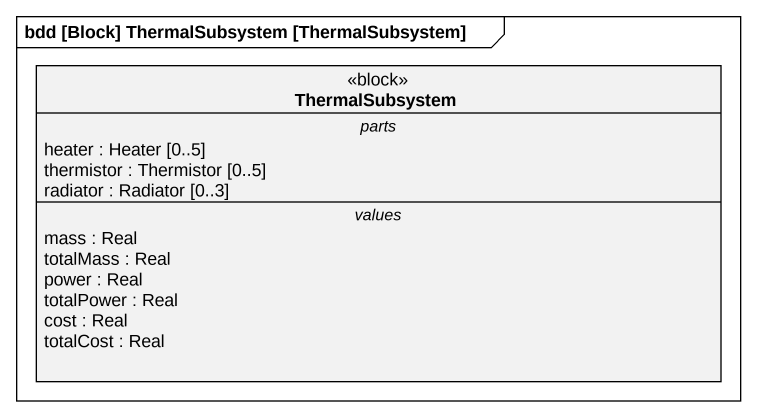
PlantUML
@startuml
mainframe bdd [Block] ThermalSubsystem [ThermalSubsystem]
hide circle
hide empty members
class ThermalSubsystem <<block>> {
  -- parts --
  heater : Heater [0..5]
  thermistor : Thermistor [0..5]
  radiator : Radiator [0..3]
  -- values --
  mass : Real
  totalMass : Real
  power : Real
  totalPower : Real
  cost : Real
  totalCost : Real
}
@enduml
